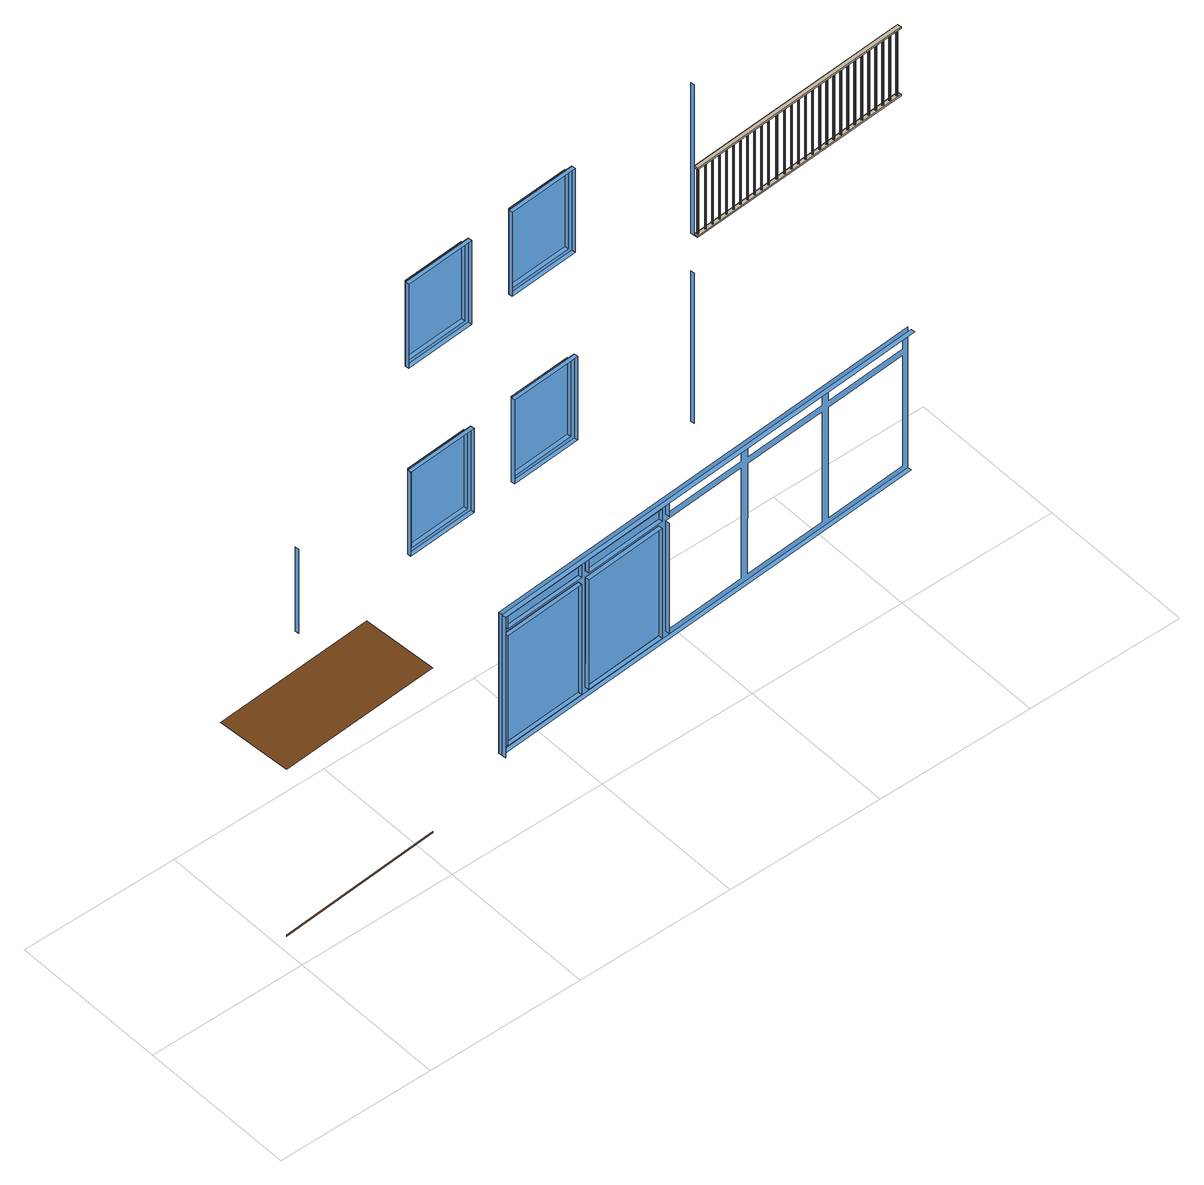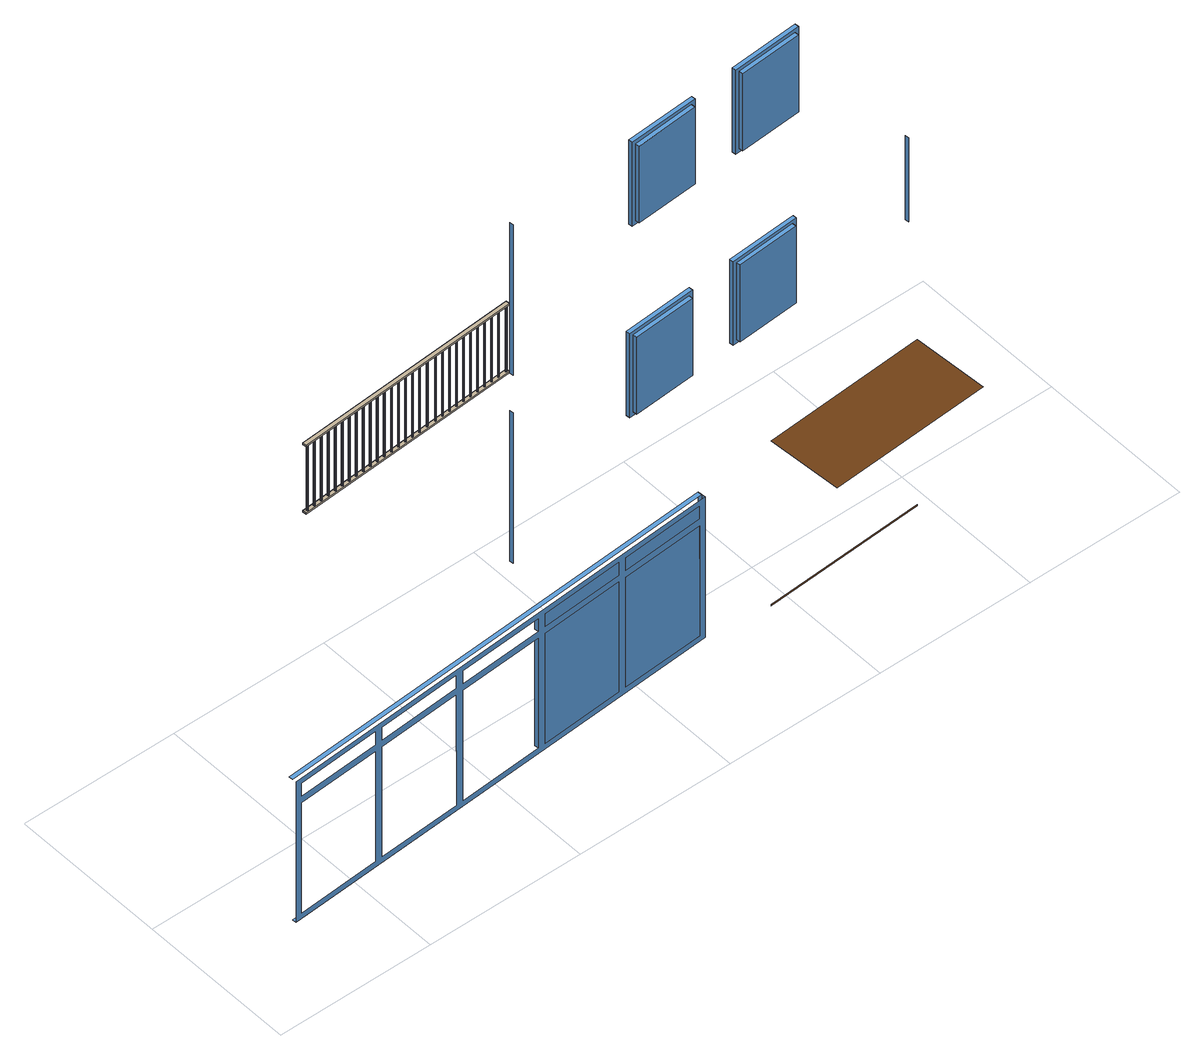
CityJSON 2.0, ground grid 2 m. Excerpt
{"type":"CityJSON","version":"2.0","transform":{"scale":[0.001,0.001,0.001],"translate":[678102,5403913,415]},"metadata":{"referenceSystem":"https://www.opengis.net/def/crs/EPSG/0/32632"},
"CityObjects":{
"building1":{"type":"Building","attributes":{"name":"building","DataAvailable":"Sufficient","opendrive_dynamic":"false","opendrive_name":"building","opendrive_orientation":"none","opendrive_type":"BUILDING","measuredHeight":14.51},"children":["building1-1"],"geometry":[{"type":"MultiSurface","lod":"3","boundaries":[[[0,1,2,3]],[[4,5,6,7]],[[8,9,10,11]],[[12,13,14,15]],[[16,17,18,19]],[[20,21,22,23]],[[24,25,26,27]],[[28,29,13,12]],[[29,30,14,13],[31,22,21,32]],[[33,32,21,20]],[[34,35,17,16]],[[35,36,18,17],[37,26,25,38]],[[39,38,25,24]],[[15,14,30,40]],[[23,22,31,41]],[[41,23,20,33]],[[19,18,36,42]],[[27,26,37,43]],[[43,27,24,39]],[[41,31,32,33]],[[43,37,38,39]],[[40,30,29,28]],[[42,36,35,34]],[[44,45,46,47]],[[48,47,44,49]],[[50,51,52,53]],[[54,55,56,57]],[[58,59,60,61]],[[62,63,64,65]],[[66,67,68,69]],[[70,71,72,73]],[[74,75,55,54]],[[75,76,56,55],[77,68,67,78]],[[79,78,67,66]],[[80,81,63,62]],[[81,82,64,63],[83,72,71,84]],[[85,84,71,70]],[[86,87,51,50]],[[88,89,59,58]],[[61,90,88,58]],[[57,56,76,91]],[[69,68,77,92]],[[92,69,66,79]],[[65,64,82,93]],[[73,72,83,94]],[[94,73,70,85]],[[53,52,95,96]],[[61,60,97,90]],[[86,50,53,96]],[[92,77,78,79]],[[94,83,84,85]],[[91,76,75,74]],[[93,82,81,80]],[[96,95,87,86]],[[90,97,89,88]],[[98,99,100,101]],[[102,103,104,105]],[[106,107,99,98]],[[108,109,103,102]],[[105,110,108,102]],[[101,100,111,112]],[[105,104,113,110]],[[106,98,101,112]],[[112,111,107,106]],[[110,113,109,108]],[[114,115,45,44]],[[116,117,47,48]],[[118,116,48,49],[119,120,121,122],[123,124,125,126],[127,128,129,130],[101,112,106,98],[90,88,58,61],[131,132,133,134],[110,108,102,105],[53,96,86,50],[135,136,137,138],[139,140,141,142]],[[123,143,144,124]],[[132,145,146,133]],[[147,148,149,150]],[[151,152,153,154]]],"semantics":{"surfaces":[{"type":"Window"},{"type":"Door"}],"values":[0,1,1,0,0,0,0,0,0,0,0,0,0,0,0,0,0,0,0,0,0,0,0,0,0,0,0,0,0,0,0,0,0,0,0,0,0,0,0,0,0,0,0,0,0,0,0,0,0,0,0,0,0,0,0,0,0,0,0,0,0,0,0,0,0,0,0,0,0,0,0,0]}}]},
"building1-1":{"type":"BuildingInstallation","attributes":{"@cityeditor:layer":"WallSurface.LoD3"},"parents":["building1"],"geometry":[{"type":"MultiSurface","lod":"3","boundaries":[[[155,156,157,158]],[[159,160,161,162]],[[163,164,165,166]],[[167,168,169,170]],[[171,172,173,174]],[[175,176,177,178]],[[179,180,181,182]],[[174,173,183,184]],[[185,186,187,188]],[[189,190,176,175]],[[178,177,191,192]],[[193,194,195,196]],[[197,198,199,200]],[[201,202,203,204]],[[205,206,207,208]],[[209,210,186,185]],[[192,191,210,209]],[[211,212,213,214]],[[162,161,215,216]],[[217,218,219,220]],[[214,213,221,222]],[[222,221,223,224]],[[225,226,227,228]],[[229,230,231,232]],[[233,234,226,225]],[[235,236,237,238]],[[239,240,230,229]],[[241,242,243,244]],[[245,246,247,248]],[[249,250,251,252]],[[253,254,255,256]],[[244,243,250,249]],[[257,258,259,260]],[[261,262,254,253]],[[263,264,265,266]],[[252,251,267,268]],[[238,237,269,270]],[[266,265,236,235]],[[271,272,273,274]],[[275,276,234,233]],[[248,247,277,278]],[[279,280,258,257]],[[281,282,264,263]],[[283,284,285,286]],[[270,269,262,261]],[[287,288,289,290]],[[291,292,293,294]],[[294,293,240,239]],[[295,296,242,241]],[[297,298,299,300]],[[256,255,272,271]],[[232,231,276,275]],[[301,302,303,304]],[[268,267,305,306]],[[307,308,309,310]],[[311,312,246,245]],[[306,305,312,311]],[[313,314,315,316]],[[317,318,319,320,151]],[[321,322,323,324]],[[325,326,327,328]],[[329,330,308,307]],[[304,303,331,332]],[[211,333,334,335,336,337,338,339,340,188,185,209,192,178,175,189,341,184,174,171,342,224,222,214]],[[343,344,218,217]],[[345,346,298,297]],[[347,348,349,350]],[[351,352,282,281]],[[353,354,355,356]],[[357,358,359,360]],[[361,362,363,364]],[[300,299,326,325]],[[365,366,367,368]],[[369,370,352,351]],[[342,371,172,171]],[[372,373,374,375]],[[332,331,288,287]],[[350,349,370,369]],[[166,165,284,283]],[[290,289,354,353]],[[376,377,378,379]],[[380,381,382,383]],[[384,385,377,376]],[[386,387,388,389]],[[390,391,392,393]],[[394,395,385,384]],[[396,397,398,399]],[[400,401,402,403]],[[404,405,406,407]],[[379,378,408,409]],[[410,411,412,413]],[[414,415,401,400]],[[416,417,418,419]],[[420,421,422,423,407,404,424,425,426,427,428,429,430,431,432,433,434,435,436,437,438,439,440,441]],[[442,443,444,445]],[[446,447,448,449]],[[450,451,452,453]],[[413,412,454,455]],[[449,448,443,442]],[[456,457,458,459]],[[376,384,394,393,390,460,403,400,414,324,321,461,462,463,464,465,466,467,468,469,419,416,409,379]],[[470,471,472,473]],[[474,475,476,477]],[[478,479,480,481]],[[382,381,482,483,484,485,486,388,387,487,488,489,490,491,492,493,494,495,496,497,498,499,500,501]],[[429,502,503,428]],[[383,382,501,504,505]],[[506,507,508,509]],[[481,480,397,396]],[[477,476,471,470]],[[473,472,510,511]],[[512,513,475,474]],[[514,483,482,515]],[[516,494,493,517]],[[518,499,498,519]],[[520,521,513,512]],[[324,323,415,414]],[[522,496,495,523]],[[524,525,526,527]],[[528,529,530,531]],[[532,533,451,450]],[[534,535,489,488,536]],[[537,538,539,540]],[[541,497,496,522]],[[517,493,492,542]],[[540,539,543,544]],[[545,546,547,548]],[[549,550,551,552]],[[511,510,553,554]],[[555,556,538,537]],[[554,553,557,558]],[[463,559,560,462]],[[467,561,562,466]],[[462,560,563,461]],[[466,562,564,465]],[[565,566,546,545]],[[519,498,497,541]],[[527,526,567,568]],[[461,563,322,321]],[[558,557,569,570]],[[571,572,573,574]],[[575,576,577,578]],[[523,495,494,516]],[[579,580,581,582]],[[583,584,533,532]],[[419,418,585,469]],[[586,484,483,514]],[[587,588,589,590,591,592,593,594,595,596,597,598,599,600,601,602,603,604,605,606,607,608,609,610]],[[611,485,484,586]],[[460,612,391,390]],[[505,504,501,500,613]],[[614,486,485,611]],[[615,602,601,616]],[[445,444,411,410]],[[453,452,617,618]],[[409,408,417,416]],[[619,620,621,622]],[[544,543,521,520]],[[515,482,381,380]],[[464,623,559,463]],[[455,454,479,478]],[[624,490,489,535,534]],[[552,551,556,555]],[[625,626,627,628]],[[563,322,323,415,401,402,612,391,392,395,385,377,378,408,417,418,585,629,561,562,564,623,559,560]],[[581,525,526,567,566,546,547,550,551,556,538,539,543,521,513,475,476,471,472,510,553,557,569,580]],[[618,617,457,456]],[[399,398,584,583]],[[459,458,507,506]],[[630,631,632,633]],[[570,569,580,579]],[[568,567,566,565]],[[509,508,529,528]],[[548,547,550,549]],[[582,581,525,524]],[[427,634,635,426]],[[636,637,638,639,640,641,642,643,644,645,646,647,648,649,616,615,650,651,652,653,654,655,656,657]],[[658,659,660,661,662,576,577,663,664,665,666,667,668,669,670,671,672,673,674,675,620,621,572,573]],[[502,503,634,635,676,677,405,406,678,679,680,681,682,683,684,685,686,687,688,689,690,691,692,693]],[[411,412,454,479,480,397,398,584,533,451,452,617,457,458,507,508,529,530,631,632,447,448,443,444]],[[313,316,151,317,318]],[[278,277,280,279]],[[694,695,292,291]],[[696,697,206,205]],[[698,699,697,696]],[[700,701,702,703]],[[704,705,160,159]],[[706,707,708,709]],[[196,195,710,711]],[[703,702,202,201]],[[158,157,699,698]],[[712,713,180,179]],[[714,715,362,361]],[[716,717,718,719,720,721,722,723,724,725,726,727,728,729,730,731,732,733,734,735,736,737,738,739]],[[368,367,346,345]],[[216,215,198,197]],[[310,309,164,163]],[[740,741,742,743]],[[328,327,344,343]],[[200,199,713,712]],[[220,219,358,357]],[[744,745,746,747]],[[709,708,715,714]],[[748,749,750,751]],[[711,710,156,155]],[[360,359,707,706]],[[364,363,330,329]],[[208,207,705,704]],[[732,752,753,731]],[[718,754,755,717]],[[756,757,758,759]],[[731,753,760,730]],[[739,761,762,738]],[[763,764,765,766]],[[767,768,769,770]],[[736,771,772,735]],[[773,774,764,763]],[[751,750,775,776]],[[777,778,779,780]],[[781,782,783,784]],[[785,786,787,788]],[[789,790,786,785]],[[791,792,793,794]],[[716,795,761,739]],[[263,281,351,369,350,347,356,353,290,287,332,304,301,375,372,274,271,256,253,261,270,238,235,266]],[[796,797,798,799]],[[794,793,800,801]],[[802,803,804,805]],[[801,800,806,807]],[[725,808,809,724]],[[788,787,778,777]],[[810,811,812,813]],[[730,760,814,729]],[[807,806,803,802]],[[721,815,816,720]],[[738,762,817,737]],[[726,818,808,725]],[[727,819,818,726]],[[724,809,820,723]],[[821,822,782,781]],[[823,824,825,826]],[[735,772,827,734]],[[733,828,752,732]],[[734,827,828,733]],[[720,816,829,719]],[[737,817,771,736]],[[719,829,754,718]],[[830,831,822,821]],[[723,820,832,722]],[[728,833,819,727]],[[717,755,795,716]],[[722,832,815,721]],[[158,155,711,196,193,204,201,703,700,170,167,182,179,712,200,197,216,162,159,704,208,205,696,698]],[[834,835,792,791]],[[729,814,833,728]],[[836,837,838,839]],[[840,841,842,843]],[[188,187,844,340]],[[204,203,194,193]],[[845,846,847,848]],[[849,850,851,852]],[[743,742,853,854]],[[855,856,857,858]],[[182,181,168,167]],[[334,859,860,333]],[[861,862,863,864]],[[865,866,867,868]],[[869,870,871,872]],[[852,851,866,865]],[[336,873,874,335]],[[338,875,876,337]],[[877,878,837,836]],[[843,842,879,880]],[[854,853,856,855]],[[881,882,883,884]],[[340,844,885,339]],[[807,801,794,791,834,784,781,821,830,799,796,886,887,888,759,756,889,766,763,773,813,810,805,802]],[[890,891,878,877]],[[335,874,859,334]],[[848,847,850,849]],[[826,825,892,893]],[[825,824,894,895,896,897,779,778,787,786,790,898,775,750,749,899,900,901,902,903,904,769,768,892]],[[905,906,907,908]],[[909,898,790,789]],[[910,902,901,911]],[[868,867,912,913]],[[914,903,902,910]],[[915,916,846,845]],[[917,918,745,744]],[[919,920,921,922]],[[923,900,899,924]],[[925,926,927,928]],[[924,899,749,748]],[[913,912,929,930]],[[928,927,931,932]],[[933,934,926,925]],[[770,769,904,935]],[[936,937,938,939]],[[940,941,870,869]],[[942,895,894,943]],[[799,798,831,830]],[[888,944,945,887]],[[943,894,824,823]],[[780,779,897,946]],[[946,897,896,947]],[[948,949,937,936]],[[813,812,774,773]],[[759,758,944,888]],[[887,945,950,886]],[[886,950,797,796]],[[784,783,835,834]],[[947,896,895,942]],[[935,904,903,914]],[[922,921,951,952]],[[930,929,953,954]],[[766,765,955,889]],[[889,955,757,756]],[[805,804,811,810]],[[260,259,695,694]],[[274,273,373,372]],[[715,708,707,359,358,219,218,344,327,326,299,298,346,367,366,285,284,165,164,309,308,330,363,362]],[[375,374,302,301]],[[286,285,366,365]],[[356,355,348,347]],[[228,227,296,295]],[[956,957,958,959]],[[958,628,627,957]],[[893,892,768,767]],[[911,901,900,923]],[[932,931,916,915]],[[960,961,962,963]],[[964,965,941,940]],[[224,223,371,342]],[[184,183,966,341]],[[339,885,875,338]],[[858,857,841,840]],[[872,871,967,968]],[[170,169,701,700]],[[839,838,965,964]],[[880,879,891,890]],[[884,883,862,861]],[[968,967,882,881]],[[714,709,706,360,357,220,217,343,328,325,300,297,345,368,365,286,283,166,163,310,307,329,364,361]],[[333,860,212,211]],[[747,746,741,740]],[[337,876,873,336]],[[341,966,190,189]],[[908,907,934,933]],[[939,938,906,905]],[[952,951,949,948]],[[776,775,898,909]],[[864,863,918,917]],[[963,962,920,919]],[[954,953,961,960]],[[969,970,971,972]],[[973,974,975,976]],[[977,978,979,980]],[[981,982,983,984]],[[985,986,987,988]],[[989,990,986,985]],[[991,992,993,994]],[[995,996,997,998]],[[999,1000,982,981]],[[1001,1002,992,991]],[[984,983,1003,1004]],[[1005,1006,1007,1008]],[[1009,1010,1011,1012]],[[1013,1014,1002,1001]],[[1015,1016,1006,1005]],[[1017,1018,1016,1015]],[[1019,1020,978,977]],[[1004,1003,1021,1022]],[[1008,1007,1023,1024]],[[972,971,996,995]],[[1025,1026,1018,1017]],[[1027,1028,1029,1030]],[[1012,1011,970,969]],[[998,997,974,973]],[[1031,1032,1033,1034]],[[994,993,1035,1036]],[[1030,1029,1037,1038]],[[1039,1040,1041,1042]],[[1043,1044,1045,1046]],[[1047,1048,1049,1050,1051,1052,1053,1054,1055,1056,1057,1058,1059,1060,1033,1032,1061,1062,1063,1064,1065,1066,1067,1068]],[[1069,1065,1064,1070]],[[1071,1061,1032,1031]],[[988,987,1014,1013]],[[1022,1021,1072,1073]],[[1036,1035,1000,999]],[[1046,1045,1074,1075]],[[1024,1023,1020,1019]],[[980,979,1028,1027]],[[976,975,1076,1077]],[[1077,1076,990,989]],[[1078,1079,1010,1009]],[[1073,1072,1079,1078]],[[151,320,315,316]],[[313,318,319,314]],[[315,314,319,320]],[[1080,1058,1057,1081]],[[1082,1083,1084,1085]],[[1086,1087,1040,1039]],[[1088,1051,1050,1089]],[[1090,1066,1065,1069]],[[1091,1056,1055,1092]],[[1093,1054,1053,1094]],[[1095,1096,1097,1098,1099,1100,1101,1102,1103,1104,1105,1106,1107,1108,1109,1110,1111,1112,1113,1114,1115,1116,1117,1118]],[[1119,1068,1067,1120]],[[1075,1074,1121,1122]],[[1123,1059,1058,1080]],[[1124,1125,1026,1025]],[[1042,1041,1126,1127]],[[1038,1037,1044,1043]],[[1081,1057,1056,1091]],[[1034,1033,1060,1128]],[[1122,1121,1083,1082]],[[1129,1062,1061,1071]],[[1085,1084,1087,1086]],[[1127,1126,1130,1131]],[[1131,1130,1125,1124]],[[1115,1132,1133,1114]],[[1095,1134,1135,1118]],[[1110,1136,1137,1109]],[[1138,1139,1140,1141]],[[1142,1143,1144,1145]],[[1146,1147,1148,1149]],[[1107,1150,1151,1106]],[[1114,1133,1152,1113]],[[1109,1137,1153,1108]],[[1106,1151,1154,1105]],[[1155,1156,1157,1158]],[[1159,1160,1161,1162]],[[1163,1063,1062,1129]],[[1164,1165,1166,1167]],[[1105,1154,1168,1104]],[[1169,1170,1171,1172]],[[1113,1152,1173,1112]],[[1108,1153,1150,1107]],[[1174,1175,1176,1177]],[[1117,1178,1179,1116]],[[1118,1135,1178,1117]],[[1162,1161,1180,1181]],[[1094,1053,1052,1182]],[[1183,1184,1185,1186,1187,1188,1189,1190,1191,1192,1193,1194,1195,1196,1197,1198,1199,1200,1201,1202,1203,1204,1205,1206]],[[1207,1208,1160,1159]],[[1209,1210,1147,1146]],[[1211,1212,1156,1155]],[[1141,1140,1213,1214]],[[1215,1216,1212,1211]],[[1128,1060,1059,1123]],[[1217,1218,1210,1209]],[[1145,1144,1218,1217]],[[1181,1180,1175,1174]],[[1219,1220,1170,1169]],[[1221,1049,1048,1222]],[[1070,1064,1063,1163]],[[1223,1047,1068,1119]],[[1224,1225,1226,1227,1228,1229,1230,1231,1232,1233,1234,1235,1236,1237,1238,1239,1240,1241,1242,1243,1244,1245,1246,1247]],[[1214,1213,1143,1142]],[[1092,1055,1054,1093]],[[1089,1050,1049,1221]],[[1182,1052,1051,1088]],[[1222,1048,1047,1223]],[[1120,1067,1066,1090]],[[1177,1176,1220,1219]],[[1149,1148,1208,1207]],[[1248,1249,1250,1251]],[[1252,1253,1254,1255]],[[1256,1257,1258,1259]],[[1191,1260,1261,1190]],[[1188,1262,1263,1187]],[[1264,1265,1266,1267]],[[1268,1269,1270,1271]],[[1194,1272,1273,1193]],[[1196,1274,1275,1195]],[[1259,1258,1253,1252]],[[1276,1277,1278,1279]],[[1279,1278,1280,1281]],[[1206,1282,1283,1205]],[[1284,1285,1286,1287]],[[1288,1289,1290,1291]],[[1186,1292,1293,1185]],[[1100,1294,1295,1099]],[[1296,1297,1298,1299]],[[1300,1301,1302,1303]],[[1195,1275,1272,1194]],[[1167,1166,1216,1215]],[[1223,1222,1221,1089,1088,1182,1094,1093,1092,1091,1081,1080,1123,1128,1034,1031,1071,1129,1163,1070,1069,1090,1120,1119]],[[1116,1179,1132,1115]],[[1304,1305,1289,1288]],[[1096,1306,1134,1095]],[[1112,1173,1307,1111]],[[1111,1307,1136,1110]],[[1308,1309,1310,1311]],[[1102,1312,1313,1101]],[[1314,1315,1316,1317]],[[1104,1168,1318,1103]],[[1172,1171,1165,1164]],[[1101,1313,1294,1100]],[[1098,1319,1320,1097]],[[1321,1322,1323,1324,1325,1326,1327,1328,1329,1330,1331,1332,1333,1334,1335,1336,1337,1338,1339,1340,1341,1342,1343,1344]],[[1158,1157,1139,1138]],[[1317,1316,1345,1346]],[[1103,1318,1312,1102]],[[1097,1320,1306,1096]],[[1347,1348,1277,1276]],[[1201,1349,1350,1200]],[[1346,1345,1351,1352]],[[1299,1298,1265,1264]],[[1353,1354,1309,1308]],[[1203,1355,1356,1202]],[[1352,1351,1305,1304]],[[1099,1295,1319,1098]],[[1200,1350,1357,1199]],[[1358,1359,1315,1314]],[[1360,1361,1354,1353]],[[1281,1280,1297,1296]],[[1311,1310,1359,1358]],[[1204,1362,1355,1203]],[[1202,1356,1349,1201]],[[1255,1254,1361,1360]],[[1291,1290,1348,1347]],[[1267,1266,1257,1256]],[[1189,1363,1262,1188]],[[1364,1365,1301,1300]],[[1205,1283,1362,1204]],[[1366,1367,1365,1364]],[[1193,1273,1368,1192]],[[1187,1263,1292,1186]],[[1183,1369,1282,1206]],[[1271,1270,1370,1371]],[[1185,1293,1372,1184]],[[1373,1374,1249,1248]],[[1375,1376,1377,1378]],[[1198,1379,1380,1197]],[[1381,1382,1285,1284]],[[1382,1383,1384,1385,1386,1387,1388,1389,1390,1391,1370,1270,1269,1250,1249,1374,1302,1301,1365,1367,1377,1376,1286,1285]],[[1303,1302,1374,1373]],[[1199,1357,1379,1198]],[[1184,1372,1369,1183]],[[1197,1380,1274,1196]],[[1192,1368,1260,1191]],[[1332,1392,1393,1331]],[[1394,1386,1385,1395]],[[1334,1396,1397,1333]],[[1330,1398,1399,1329]],[[1400,1387,1386,1394]],[[1401,1384,1383,1402]],[[1333,1397,1392,1332]],[[1403,1388,1387,1400]],[[1395,1385,1384,1401]],[[1338,1404,1405,1337]],[[1378,1377,1367,1366]],[[1326,1406,1407,1325]],[[1337,1405,1408,1336]],[[1190,1261,1363,1189]],[[1341,1409,1410,1340]],[[1343,1411,1412,1342]],[[1335,1413,1396,1334]],[[1414,1391,1390,1415]],[[1340,1410,1416,1339]],[[1336,1408,1413,1335]],[[1251,1250,1269,1268]],[[1339,1416,1404,1338]],[[1344,1417,1411,1343]],[[1371,1370,1391,1414]],[[1287,1286,1376,1375]],[[1239,1418,1419,1238]],[[1327,1420,1406,1326]],[[1421,1389,1388,1403]],[[1244,1422,1423,1243]],[[1233,1424,1425,1232]],[[1324,1426,1427,1323]],[[1331,1393,1398,1330]],[[1247,1428,1429,1246]],[[1224,1430,1428,1247]],[[1017,1025,1124,1131,1127,1042,1039,1086,1085,1082,1122,1075,1046,1043,1038,1030,1027,980,977,1019,1024,1008,1005,1015]],[[1323,1427,1431,1322]],[[1322,1431,1432,1321]],[[1342,1412,1409,1341]],[[1415,1390,1389,1421]],[[1240,1433,1418,1239]],[[1226,1434,1435,1225]],[[1402,1383,1382,1381]],[[1321,1432,1417,1344]],[[1243,1423,1436,1242]],[[1235,1437,1438,1234]],[[1242,1436,1439,1241]],[[1241,1439,1433,1240]],[[1328,1440,1420,1327]],[[1238,1419,1441,1237]],[[1246,1429,1442,1245]],[[1232,1425,1443,1231]],[[1229,1444,1445,1228]],[[1234,1438,1424,1233]],[[1325,1407,1426,1324]],[[1228,1445,1446,1227]],[[1245,1442,1422,1244]],[[1236,1447,1437,1235]],[[1329,1399,1440,1328]],[[1237,1441,1447,1236]],[[1230,1448,1444,1229]],[[1227,1446,1434,1226]],[[1231,1443,1448,1230]],[[1145,1142,1214,1141,1138,1158,1155,1211,1215,1167,1164,1172,1169,1219,1177,1174,1181,1162,1159,1207,1149,1146,1209,1217]],[[1225,1435,1430,1224]],[[468,629,561,467]],[[465,564,623,464]],[[469,585,629,468]],[[1449,491,490,624]],[[613,500,499,518]],[[389,388,486,614]],[[1450,487,387,386]],[[536,488,487,1450]],[[403,402,612,460]],[[436,687,688,435]],[[407,406,678,423]],[[421,680,681,420]],[[652,605,604,651]],[[430,693,502,429]],[[433,690,691,432]],[[424,677,405,404]],[[439,684,685,438]],[[428,503,634,427]],[[626,627,957,956]],[[540,537,555,552,549,548,545,565,568,527,524,582,579,570,558,554,511,473,470,477,474,512,520,544]],[[1451,669,670,1452]],[[1453,667,668,1454]],[[1452,670,671,1455]],[[435,688,689,434]],[[642,593,592,641]],[[1456,672,673,1457]],[[1457,673,674,1458]],[[1459,675,620,619]],[[1460,666,667,1453]],[[1454,668,669,1451]],[[1458,674,675,1459]],[[1455,671,672,1456]],[[645,596,595,644]],[[654,607,606,653]],[[650,603,602,615]],[[1461,660,661,1462]],[[655,608,607,654]],[[647,1463,598,597,646]],[[574,573,658,1464]],[[640,591,590,639]],[[657,1465,610,609,656]],[[1466,665,666,1460]],[[616,601,600,649]],[[648,599,598,1463,647]],[[1467,663,664,1468]],[[651,604,603,650]],[[646,597,596,645]],[[1462,661,662,1469]],[[622,621,572,571]],[[1464,658,659,1470]],[[1469,662,576,575]],[[578,577,663,1467]],[[1468,664,665,1466]],[[1470,659,660,1461]],[[643,594,593,642]],[[425,676,677,424]],[[431,692,693,430]],[[636,587,610,1465,657]],[[649,600,599,648]],[[434,689,690,433]],[[633,632,447,446]],[[423,678,679,422]],[[420,681,682,441]],[[441,682,683,440]],[[426,635,676,425]],[[653,606,605,652]],[[440,683,684,439]],[[437,686,687,436]],[[638,589,588,637]],[[644,595,594,643]],[[422,679,680,421]],[[641,592,591,640]],[[438,685,686,437]],[[531,530,631,630]],[[542,492,491,1449]],[[656,609,608,655]],[[637,588,587,636]],[[432,691,692,431]],[[639,590,589,638]],[[393,392,395,394]],[[1453,1460,1466,1468,1467,578,575,1469,1462,1461,1470,1464,574,571,622,619,1459,1458,1457,1456,1455,1452,1451,1454]],[[625,628,958,959]],[[1471,1472,1473,1474]],[[1475,1476,1477,1478]],[[1479,1480,1472,1471]],[[1478,1477,1481,1482]],[[1483,1484,1485,1486]],[[1487,1488,1480,1479]],[[1489,1490,1491,1492]],[[1474,1473,1490,1489]],[[1493,1494,1495,1496]],[[1497,1498,1499,1500]],[[1492,1491,1501,1502]],[[1503,1504,1505,1506]],[[1507,1508,1509,1510]],[[1486,1485,1498,1497]],[[1496,1495,1508,1507]],[[1482,1481,1511,1512]],[[1513,1514,1484,1483]],[[1500,1499,1476,1475]],[[1515,1516,1514,1513]],[[1502,1501,1504,1503]],[[1506,1505,1517,1518]],[[1518,1517,1516,1515]],[[1510,1509,1488,1487]],[[1512,1511,1494,1493]],[[1519,1520,1521,1522]],[[1523,1524,1525,1526]],[[1527,1528,1529,1530]],[[1531,1532,1533,1534]],[[1535,1536,1537,1538]],[[1539,1540,1541,1542]],[[1534,1533,1528,1527]],[[1543,1544,1545,1546]],[[1547,1548,1520,1519]],[[1546,1545,1524,1523]],[[1549,1550,1551,1552]],[[1553,1554,1544,1543]],[[1555,1556,1557,1558]],[[1558,1557,1559,1560]],[[1552,1551,1561,1562]],[[1526,1525,1550,1549]],[[1522,1521,1556,1555]],[[1530,1529,1554,1553]],[[1560,1559,1532,1531]],[[1562,1561,1536,1535]],[[1538,1537,1563,1564]],[[1565,1566,1540,1539]],[[1542,1541,1548,1547]],[[1564,1563,1566,1565]]]}]}
},
"vertices":[
[316,426,5934],[313,475,5934],[313,475,4734],[316,426,4734],[149,414,538],[149,414,518],[2222,563,545],[2222,563,565],[149,417,2900],[83,1365,2900],[2156,1510,2901],[2222,563,2901],[1881,540,7424],[1878,590,7424],[1878,590,8624],[1881,540,8624],[1915,542,4714],[1912,592,4714],[1912,592,5914],[1915,542,5914],[1924,643,8574],[1928,593,8574],[1928,593,7474],[1924,643,7474],[1958,645,5864],[1962,595,5864],[1962,595,4764],[1958,645,4764],[2779,603,7424],[2776,653,7424],[2776,653,8624],[2726,649,7474],[2726,649,8574],[2722,699,8574],[2813,605,4714],[2810,655,4714],[2810,655,5914],[2760,651,4764],[2760,651,5864],[2756,701,5864],[2779,603,8624],[2722,699,7474],[2813,605,5914],[2756,701,4764],[3259,687,2900],[3262,637,2900],[3261,637,890],[3257,687,890],[3253,737,890],[3255,737,2900],[3334,743,2540],[3338,693,2540],[3337,693,970],[3333,743,970],[3354,646,7424],[3350,695,7424],[3350,695,8624],[3354,646,8624],[3335,743,2820],[3338,693,2820],[3338,693,2640],[3335,743,2640],[3388,648,4714],[3384,698,4714],[3384,698,5914],[3388,648,5914],[3397,749,8574],[3400,699,8574],[3400,699,7474],[3397,749,7474],[3431,751,5864],[3434,701,5864],[3434,701,4764],[3431,751,4764],[4252,708,7424],[4248,758,7424],[4248,758,8624],[4198,755,7474],[4198,755,8574],[4195,805,8574],[4286,711,4714],[4282,761,4714],[4282,761,5914],[4232,757,4764],[4232,757,5864],[4229,807,5864],[4382,818,2541],[4385,768,2541],[4382,818,2821],[4386,768,2821],[4382,818,2641],[4252,708,8624],[4195,805,7474],[4286,711,5914],[4229,807,4764],[4384,768,971],[4381,818,971],[4385,768,2641],[4481,825,2541],[4485,775,2541],[4484,775,971],[4480,825,971],[4482,825,2821],[4485,775,2821],[4485,775,2641],[4482,825,2641],[5529,901,2542],[5532,851,2542],[5529,901,2822],[5533,851,2822],[5529,901,2642],[5531,851,972],[5528,901,972],[5532,851,2642],[9075,1105,2905],[9078,1056,2905],[9070,1155,895],[9073,1105,895],[9071,1155,2905],[7844,1067,2824],[6797,992,2823],[6797,992,2643],[7844,1067,2644],[5629,908,2542],[5627,908,972],[6696,985,973],[6697,985,2543],[7944,1074,2544],[7943,1074,974],[8990,1149,974],[8991,1150,2545],[6697,985,2823],[5629,908,2822],[5629,908,2642],[6697,985,2643],[8991,1150,2825],[7944,1074,2824],[7944,1074,2644],[8991,1150,2645],[6797,992,2543],[6796,992,973],[7843,1067,974],[7844,1067,2544],[5632,858,2542],[5631,858,972],[5632,858,2822],[5632,858,2642],[5942,830,3791],[5938,880,3791],[5938,880,5941],[5942,830,5941],[5942,830,6484],[5939,880,6484],[5939,880,8634],[5942,830,8634],
[7594,919,6503],[7594,919,7452],[7593,921,7452],[7593,921,6503],[7598,933,6503],[7598,933,7452],[7601,933,7452],[7601,933,6503],[7804,930,6503],[7804,930,7460],[7801,930,7460],[7801,930,6503],[7610,923,6503],[7610,923,7452],[7609,920,7452],[7609,920,6503],[7297,910,6503],[7297,910,7452],[7299,911,7452],[7299,911,6503],[7308,909,6503],[7308,909,7452],[7309,908,7452],[7309,908,6503],[7609,927,6503],[7609,927,7452],[7610,925,7452],[7610,925,6503],[7301,912,7452],[7301,912,6503],[7311,901,6503],[7311,901,7452],[7310,899,7452],[7310,899,6503],[7306,911,6503],[7306,911,7452],[7310,906,7452],[7310,906,6503],[7600,916,6503],[7600,916,7452],[7597,916,7452],[7597,916,6503],[7605,932,6503],[7605,932,7452],[7607,931,7452],[7607,931,6503],[7604,916,6503],[7604,916,7452],[7602,916,7452],[7602,916,6503],[7593,928,6503],[7593,928,7452],[7595,930,7452],[7595,930,6503],[7311,903,6503],[7311,903,7452],[7294,900,6503],[7294,900,7452],[7293,902,7452],[7293,902,6503],[7603,933,7452],[7603,933,6503],[7798,947,6503],[7798,947,7460],[7800,947,7460],[7800,947,6503],[7293,904,7452],[7293,904,6503],[7294,907,7452],[7294,907,6503],[7193,895,6503],[7193,895,7452],[7194,897,7452],[7194,897,6503],[7198,888,6503],[7198,888,7452],[7196,889,7452],[7196,889,6503],[7194,893,6503],[7194,893,7452],[7710,930,6503],[7710,930,7452],[7709,928,7452],[7709,928,6503],[7201,887,6503],[7201,887,7452],[7196,901,6503],[7196,901,7452],[7197,903,7452],[7197,903,6503],[7209,901,6503],[7209,901,7452],[7211,898,7452],[7211,898,6503],[7199,904,6503],[7199,904,7452],[7202,904,7452],[7202,904,6503],[7704,923,6503],[7704,923,7452],[7702,923,7452],[7702,923,6503],[7210,892,6503],[7210,892,7452],[7209,890,7452],[7209,890,6503],[7706,924,6503],[7706,924,7452],[7709,934,6503],[7709,934,7452],[7710,932,7452],[7710,932,6503],[7204,904,7452],[7204,904,6503],[7708,926,7452],[7708,926,6503],[7699,923,6503],[7699,923,7452],[7697,924,7452],[7697,924,6503],[7195,891,6503],[7195,891,7452],[7211,896,7452],[7211,896,6503],[7211,894,6503],[7211,894,7452],[7708,936,6503],[7708,936,7452],[7799,930,6503],[7799,930,7460],[7797,931,7460],[7797,931,6503],[7693,935,6503],[7693,935,7452],[7694,937,7452],[7694,937,6503],[7205,887,6503],[7205,887,7452],[7203,887,7452],[7203,887,6503],[7194,899,6503],[7194,899,7452],[7792,938,6503],[7792,938,7460],[7792,940,7460],[7792,940,6503],[7693,929,6503],[7693,929,7452],[7692,931,7452],[7692,931,6503],[7206,904,7452],[7206,904,6503],[7807,933,6503],[7807,933,7460],[7806,931,7460],[7806,931,6503],[7208,902,6503],[7208,902,7452],[8838,988,6484],[8838,988,6505],[5946,780,6505],[5946,780,6484],[5976,833,6484],[8835,1038,6484],[8835,1038,6505],[5942,830,6505],[8690,1005,6503],[8690,1005,7452],[8690,1007,7452],[8690,1007,6503],[7793,942,6503],[7793,942,7460],[7794,944,7460],[7794,944,6503],[7809,935,6503],[7809,935,7460],[7692,933,7452],[7692,933,6503],[7295,898,6503],[7296,896,6503],[7298,895,6503],[7300,894,6503],[7303,894,6503],[7305,894,6503],[7307,896,6503],[7309,897,6503],[7304,911,6503],[7295,909,6503],[7796,946,6503],[7796,946,7460],[7792,936,6503],[7792,936,7460],[7700,940,6503],[7700,940,7452],[7703,940,7452],[7703,940,6503],[7707,938,6503],[7707,938,7452],[7696,939,6503],[7696,939,7452],[7698,940,7452],[7698,940,6503],[7802,947,6503],[7802,947,7460],[7804,947,7460],[7804,947,6503],[7809,939,6503],[7809,939,7460],[7809,937,7460],[7809,937,6503],[7795,932,6503],[7795,932,7460],[7793,934,7460],[7793,934,6503],[7705,939,6503],[7705,939,7452],[7295,909,7452],[7695,925,6503],[7695,925,7452],[7694,927,7452],[7694,927,6503],[8707,1006,6503],[8707,1006,7452],[8707,1004,7452],[8707,1004,6503],[8791,1005,6503],[8791,1005,7458],[8790,1007,7458],[8790,1007,6503],[8706,1008,6503],[8706,1008,7452],[8805,1005,6503],[8805,1005,7458],[8803,1003,7458],[8803,1003,6503],[8700,1012,6503],[8700,1012,7452],[8702,1011,7452],[8702,1011,6503],[8704,1010,6503],[8704,1010,7452],[8596,1004,6503],[8596,1004,7452],[8598,1005,7452],[8598,1005,6503],[8693,1010,6503],[8693,1010,7452],[8695,1011,7452],[8695,1011,6503],[8300,966,6503],[8300,966,7452],[8298,966,7452],[8298,966,6503],[8707,1002,7452],[8707,1002,6503],[8590,995,6503],[8590,995,7452],[8590,998,7452],[8590,998,6503],[8692,1009,6503],[8692,1009,7452],[8706,999,6503],[8706,999,7452],[8705,997,7452],[8705,997,6503],[8291,972,6503],[8292,970,6503],[8294,968,6503],[8296,967,6503],[8302,966,6503],[8304,967,6503],[8306,969,6503],[8307,971,6503],[8308,973,6503],[8308,975,6503],[8308,977,6503],[8307,979,6503],[8305,981,6503],[8303,982,6503],[8301,983,6503],[8299,983,6503],[8296,983,6503],[8294,982,6503],[8293,980,6503],[8291,978,6503],[8291,976,6503],[8291,974,6503],[8591,991,6503],[8591,991,7452],[8590,993,7452],[8590,993,6503],[8595,988,6503],[8595,988,7452],[8593,989,7452],[8593,989,6503],[8604,1003,6503],[8604,1003,7452],[8606,1001,7452],[8606,1001,6503],[8591,1000,7452],[8591,1000,6503],[8607,997,6503],[8607,997,7452],[8607,994,7452],[8607,994,6503],[8698,1012,6503],[8690,1003,6503],[8690,1000,6503],[8691,998,6503],[8693,997,6503],[8694,995,6503],[8697,995,6503],[8699,994,6503],[8701,995,6503],[8703,996,6503],[8197,976,6503],[8197,976,7452],[8199,976,7452],[8199,976,6503],[8193,973,6503],[8193,973,7452],[8195,975,7452],[8195,975,6503],[8592,1002,6503],[8592,1002,7452],[8594,1003,7452],[8594,1003,6503],[8792,1004,7458],[8794,1002,7458],[8796,1002,7458],[8799,1002,7458],[8801,1002,7458],[8806,1007,7458],[8807,1009,7458],[8807,1011,7458],[8806,1013,7458],[8805,1015,7458],[8804,1017,7458],[8802,1018,7458],[8800,1019,7458],[8797,1019,7458],[8795,1019,7458],[8793,1018,7458],[8791,1016,7458],[8790,1014,7458],[8789,1012,7458],[8789,1010,7458],[8308,975,7452],[8308,973,7452],[8789,1010,7452],[8789,1010,6503],[8607,992,6503],[8607,992,7452],[8605,990,7452],[8605,990,6503],[8201,976,7452],[8201,976,6503],[8192,971,6503],[8192,971,7452],[8794,1002,6503],[8792,1004,6503],[8800,1019,6503],[8802,1018,6503],[8790,1014,6503],[8791,1016,6503],[8191,969,6503],[8191,969,7452],[8795,1019,6503],[8797,1019,6503],[8208,966,6503],[8208,966,7452],[8208,963,7452],[8208,963,6503],[8604,989,6503],[8604,989,7452],[8601,988,7452],[8601,988,6503],[8602,1004,6503],[8602,1004,7452],[8807,1011,6503],[8807,1011,7452],[8807,1009,6503],[8192,962,6503],[8192,962,7452],[8191,964,7452],[8191,964,6503],[8793,1018,6503],[8804,1017,6503],[8191,967,7452],[8191,967,6503],[8203,959,6503],[8203,959,7452],[8200,959,7452],[8200,959,6503],[8198,959,6503],[8198,959,7452],[8196,959,7452],[8196,959,6503],[8203,975,7452],[8203,975,6503],[8194,961,6503],[8194,961,7452],[8205,974,7452],[8205,974,6503],[8691,998,7452],[8690,1000,7452],[8699,994,7452],[8697,995,7452],[8690,1003,7452],[8694,995,7452],[8205,960,6503],[8205,960,7452],[8206,962,7452],[8206,962,6503],[8207,972,7452],[8207,972,6503],[8392,977,6503],[8392,977,7452],[8391,979,7452],[8391,979,6503],[8396,990,6503],[8396,990,7452],[8398,990,7452],[8398,990,6503],[8208,970,6503],[8208,970,7452],[8208,968,7452],[8208,968,6503],[8600,1005,6503],[8600,1005,7452],[8703,996,7452],[8796,1002,6503],[8507,992,7460],[8506,994,7460],[8505,995,7460],[8503,997,7460],[8501,997,7460],[8498,998,7460],[8496,997,7460],[8494,996,7460],[8492,995,7460],[8491,993,7460],[8490,991,7460],[8490,988,7460],[8491,986,7460],[8492,984,7460],[8493,982,7460],[8495,981,7460],[8497,980,7460],[8499,980,7460],[8502,981,7460],[8504,982,7460],[8505,983,7460],[8507,985,7460],[8507,987,7460],[8508,989,7460],[8799,1002,6503],[8698,1012,7452],[8789,1012,6503],[8801,1002,6503],[8495,981,6503],[8493,982,6503],[8607,999,7452],[8607,999,6503],[8395,974,6503],[8395,974,7452],[8393,975,7452],[8393,975,6503],[8693,997,7452],[8806,1013,6503],[8838,988,7452],[8835,1038,7452],[8835,1038,7473],[8838,988,7473],[8701,995,7452],[8599,987,6503],[8599,987,7452],[8597,987,7452],[8597,987,6503],[8307,971,7452],[8306,969,7452],[8507,992,6503],[8506,994,6503],[8505,995,6503],[8503,997,6503],[8501,997,6503],[8498,998,6503],[8496,997,6503],[8494,996,6503],[8492,995,6503],[8491,993,6503],[8490,991,6503],[8490,988,6503],[8491,986,6503],[8492,984,6503],[8497,980,6503],[8499,980,6503],[8502,981,6503],[8504,982,6503],[8505,983,6503],[8507,985,6503],[8507,987,6503],[8508,989,6503],[8390,981,7452],[8390,983,7452],[8391,986,7452],[8392,987,7452],[8394,989,7452],[8401,990,7452],[8403,990,7452],[8405,988,7452],[8406,987,7452],[8407,985,7452],[8408,982,7452],[8408,980,7452],[8407,978,7452],[8406,976,7452],[8404,974,7452],[8402,973,7452],[8400,973,7452],[8397,973,7452],[8304,967,7452],[8302,966,7452],[8296,967,7452],[8294,968,7452],[8292,970,7452],[8291,972,7452],[8291,974,7452],[8291,976,7452],[8291,978,7452],[8293,980,7452],[8294,982,7452],[8296,983,7452],[8299,983,7452],[8301,983,7452],[8303,982,7452],[8305,981,7452],[8307,979,7452],[8308,977,7452],[7207,888,6503],[7207,888,7452],[7593,926,6503],[7593,926,7452],[7592,924,6503],[7592,924,7452],[7608,919,6503],[7608,919,7452],[7606,917,7452],[7606,917,6503],[7596,932,6503],[7596,932,7452],[7806,945,6503],[7806,945,7460],[7808,944,7460],[7808,944,6503],[7595,918,7452],[7595,918,6503],[7608,929,6503],[7608,929,7452],[7809,942,6503],[7809,942,7460],[7393,907,6503],[7394,905,6503],[7396,903,6503],[7398,902,6503],[7400,901,6503],[7402,901,6503],[7405,902,6503],[7407,903,6503],[7408,904,6503],[7410,906,6503],[7410,908,6503],[7410,911,6503],[7410,913,6503],[7409,915,6503],[7407,917,6503],[7406,918,6503],[7403,919,6503],[7401,919,6503],[7399,918,6503],[7397,917,6503],[7395,916,6503],[7394,914,6503],[7393,912,6503],[7393,909,6503],[7899,937,6503],[7899,937,7452],[7897,938,7452],[7897,938,6503],[7903,938,6503],[7903,938,7452],[7901,937,7452],[7901,937,6503],[8106,967,6503],[8106,967,7458],[8107,965,7458],[8107,965,6503],[7403,919,7452],[7406,918,7452],[7396,903,7452],[7394,905,7452],[7996,945,6503],[7996,945,7452],[7994,946,7452],[7994,946,6503],[7407,917,7452],[7393,909,7452],[7393,912,7452],[8003,945,6503],[8003,945,7452],[8001,944,7452],[8001,944,6503],[8091,962,6503],[8091,962,7458],[8092,964,7458],[8092,964,6503],[7395,916,7452],[7397,917,7452],[8005,946,6503],[8005,946,7452],[8108,963,7458],[8108,963,6503],[8105,953,6503],[8105,953,7458],[8103,952,7458],[8103,952,6503],[7997,961,6503],[7997,961,7452],[8000,962,7452],[8000,962,6503],[8108,956,6503],[8108,956,7458],[8107,954,7458],[8107,954,6503],[8109,958,6503],[8109,958,7458],[8004,961,6503],[8004,961,7452],[8006,960,7452],[8006,960,6503],[7393,907,7452],[7992,955,6503],[7992,955,7452],[7992,957,7452],[7992,957,6503],[8007,958,7452],[8007,958,6503],[8009,954,6503],[8009,954,7452],[8009,951,7452],[8009,951,6503],[8008,956,7452],[8008,956,6503],[7410,906,7452],[7408,904,7452],[8008,949,6503],[8008,949,7452],[8007,947,7452],[8007,947,6503],[7409,915,7452],[7402,901,7452],[7400,901,7452],[7394,914,7452],[7410,908,7452],[7410,911,7452],[7407,903,7452],[7995,960,6503],[7995,960,7452],[8093,955,6503],[8093,955,7458],[8092,957,7458],[8092,957,6503],[7399,918,7452],[7401,919,7452],[7398,902,7452],[7993,959,6503],[7993,959,7452],[7405,902,7452],[7410,913,7452],[8002,962,6503],[8002,962,7452],[7898,954,6503],[7898,954,7452],[7900,955,7452],[7900,955,6503],[7892,945,6503],[7892,945,7452],[7892,947,7452],[7892,947,6503],[7309,897,7452],[7494,921,6503],[7494,921,7452],[7495,923,7452],[7495,923,6503],[7496,924,6503],[7496,924,7452],[7499,925,7452],[7499,925,6503],[7895,939,7452],[7895,939,6503],[7893,941,6503],[7893,941,7452],[7892,943,7452],[7892,943,6503],[7296,896,7452],[7295,898,7452],[7908,942,6503],[7908,942,7452],[7907,940,7452],[7907,940,6503],[7501,926,6503],[7501,926,7452],[7503,926,7452],[7503,926,6503],[7906,952,6503],[7906,952,7452],[7908,951,7452],[7908,951,6503],[7300,894,7452],[7298,895,7452],[7305,894,7452],[7303,894,7452],[7895,953,6503],[7895,953,7452],[7892,950,7452],[7892,950,6503],[7909,946,6503],[7909,946,7452],[7909,944,7452],[7909,944,6503],[7307,896,7452],[7991,952,6503],[7992,950,6503],[7993,948,6503],[7998,944,6503],[7894,952,6503],[7894,952,7452],[8091,960,7458],[8091,960,6503],[8094,954,7458],[8096,952,7458],[8098,952,7458],[8101,951,7458],[8109,961,7458],[8104,968,7458],[8102,969,7458],[8099,969,7458],[8097,968,7458],[8095,967,7458],[8093,966,7458],[7500,908,6503],[7500,908,7452],[7498,909,7452],[7498,909,6503],[8109,961,6503],[8097,968,6503],[8099,969,6503],[7505,925,7452],[7505,925,6503],[8095,967,6503],[7493,919,6503],[7493,919,7452],[7905,939,6503],[7905,939,7452],[7510,915,6503],[7510,915,7452],[7509,913,7452],[7509,913,6503],[8102,969,6503],[8104,968,6503],[7494,912,6503],[7494,912,7452],[7493,914,7452],[7493,914,6503],[7507,924,7452],[7507,924,6503],[7493,916,7452],[7493,916,6503],[7496,910,6503],[7496,910,7452],[8093,966,6503],[7504,909,6503],[7504,909,7452],[7502,908,7452],[7502,908,6503],[7904,954,6503],[7904,954,7452],[8096,952,6503],[8094,954,6503],[7993,948,7452],[7992,950,7452],[8101,951,6503],[8098,952,6503],[7506,910,6503],[7506,910,7452],[7991,952,7452],[7508,911,7452],[7508,911,6503],[7509,922,7452],[7509,922,6503],[7998,944,7452],[5942,830,7452],[5942,830,7473],[5946,780,7473],[5946,780,7452],[7510,920,6503],[7510,920,7452],[7510,918,7452],[7510,918,6503],[7902,954,6503],[7902,954,7452],[7304,911,7452],[7909,949,7452],[7909,949,6503],[6087,815,6503],[6087,815,7452],[6086,813,7452],[6086,813,6503],[6083,807,6503],[6083,807,7452],[6081,806,7452],[6081,806,6503],[6579,842,6503],[6579,842,7452],[6577,842,7452],[6577,842,6503],[6073,822,6503],[6073,822,7452],[6075,823,7452],[6075,823,6503],[6074,807,6503],[6074,807,7452],[6072,808,7452],[6072,808,6503],[6076,806,6503],[6076,806,7452],[6069,814,6503],[6069,814,7452],[6069,816,7452],[6069,816,6503],[6086,811,6503],[6086,811,7452],[6084,809,7452],[6084,809,6503],[6071,821,6503],[6071,821,7452],[6069,812,6503],[6069,812,7452],[6077,824,7452],[6077,824,6503],[6585,849,6503],[6585,849,7452],[6584,847,7452],[6584,847,6503],[6085,820,6503],[6085,820,7452],[6086,818,7452],[6086,818,6503],[6071,810,6503],[6071,810,7452],[6585,851,6503],[6585,851,7452],[6585,853,6503],[6585,853,7452],[6581,843,6503],[6581,843,7452],[6079,823,7452],[6079,823,6503],[6583,845,7452],[6583,845,6503],[6584,856,6503],[6584,856,7452],[6575,842,6503],[6575,842,7452],[6573,843,7452],[6573,843,6503],[6672,850,6503],[6672,850,7460],[6671,851,7460],[6671,851,6503],[6070,819,7452],[6070,819,6503],[6571,844,7452],[6571,844,6503],[6574,859,6503],[6574,859,7452],[6576,859,7452],[6576,859,6503],[6569,846,6503],[6569,846,7452],[6568,848,7452],[6568,848,6503],[6685,861,7460],[6684,863,7460],[6682,864,7460],[6680,866,7460],[6678,866,7460],[6676,867,7460],[6673,866,7460],[6671,865,7460],[6670,864,7460],[6668,862,7460],[6668,859,7460],[6667,857,7460],[6668,855,7460],[6669,853,7460],[6675,849,7460],[6677,849,7460],[6679,849,7460],[6681,851,7460],[6683,852,7460],[6684,854,7460],[6685,856,7460],[6685,858,7460],[6683,852,6503],[6681,851,6503],[6675,849,6503],[6082,823,7452],[6082,823,6503],[6568,850,7452],[6568,850,6503],[6078,806,7452],[6078,806,6503],[6084,821,6503],[6084,821,7452],[6667,857,6503],[6668,859,6503],[6569,854,6503],[6569,854,7452],[6570,856,7452],[6570,856,6503],[6572,858,6503],[6572,858,7452],[6678,866,6503],[6680,866,6503],[6684,854,6503],[6668,862,6503],[6670,864,6503],[6671,865,6503],[6673,866,6503],[6169,819,6503],[6170,817,6503],[6172,815,6503],[6174,814,6503],[6176,813,6503],[6178,813,6503],[6180,814,6503],[6182,815,6503],[6184,816,6503],[6185,818,6503],[6186,820,6503],[6186,823,6503],[6186,825,6503],[6185,827,6503],[6183,829,6503],[6181,830,6503],[6179,831,6503],[6177,831,6503],[6175,830,6503],[6173,829,6503],[6171,828,6503],[6170,826,6503],[6169,824,6503],[6169,821,6503],[6685,858,6503],[6685,856,6503],[6568,852,7452],[6568,852,6503],[6668,855,6503],[6582,857,6503],[6582,857,7452],[6578,859,7452],[6578,859,6503],[6669,853,6503],[6677,849,6503],[6580,859,7452],[6580,859,6503],[6171,828,7452],[6173,829,7452],[6169,819,7452],[6169,821,7452],[6181,830,7452],[6183,829,7452],[6475,835,6503],[6475,835,7452],[6473,836,7452],[6473,836,6503],[6469,839,6503],[6469,839,7452],[6468,841,7452],[6468,841,6503],[6469,847,6503],[6469,847,7452],[6470,849,7452],[6470,849,6503],[6186,825,7452],[6186,823,7452],[6175,830,7452],[6185,827,7452],[6186,820,7452],[6480,835,6503],[6480,835,7452],[6477,835,7452],[6477,835,6503],[6474,852,6503],[6474,852,7452],[6476,852,7452],[6476,852,6503],[6679,849,6503],[6485,842,6503],[6485,842,7452],[6485,840,7452],[6485,840,6503],[6185,818,7452],[6485,846,6503],[6485,846,7452],[6486,844,7452],[6486,844,6503],[6177,831,7452],[6481,851,6503],[6481,851,7452],[6483,850,7452],[6483,850,6503],[6169,824,7452],[6170,826,7452],[6478,852,7452],[6478,852,6503],[6676,867,6503],[6369,833,6503],[6370,831,6503],[6371,830,6503],[6373,828,6503],[6375,828,6503],[6378,828,6503],[6380,828,6503],[6382,829,6503],[6384,831,6503],[6385,832,6503],[6386,835,6503],[6386,837,6503],[6385,839,6503],[6384,841,6503],[6383,843,6503],[6381,844,6503],[6379,845,6503],[6376,845,6503],[6374,845,6503],[6372,844,6503],[6370,842,6503],[6369,840,6503],[6368,838,6503],[6368,836,6503],[6472,851,6503],[6472,851,7452],[6468,845,6503],[6468,845,7452],[6482,836,6503],[6482,836,7452],[6471,837,7452],[6471,837,6503],[6483,838,6503],[6483,838,7452],[6468,843,6503],[6468,843,7452],[6484,848,6503],[6484,848,7452],[6682,864,6503],[6684,863,6503],[6685,861,6503],[6269,826,6503],[6270,824,6503],[6272,822,6503],[6273,821,6503],[6276,820,6503],[6278,820,6503],[6280,821,6503],[6282,822,6503],[6284,823,6503],[6285,825,6503],[6286,827,6503],[6286,830,6503],[6286,832,6503],[6285,834,6503],[6283,836,6503],[6281,837,6503],[6279,838,6503],[6277,838,6503],[6274,837,6503],[6272,836,6503],[6271,835,6503],[6269,833,6503],[6269,831,6503],[6269,828,6503],[6981,886,6503],[6981,886,7458],[6983,884,7458],[6983,884,6503],[6774,856,6503],[6774,856,7452],[6772,857,7452],[6772,857,6503],[6779,857,6503],[6779,857,7452],[6777,856,7452],[6777,856,6503],[6384,831,7452],[6382,829,7452],[6378,828,7452],[6375,828,7452],[6783,859,6503],[6783,859,7452],[6781,858,7452],[6781,858,6503],[6984,882,6503],[6984,882,7458],[6984,880,7458],[6984,880,6503],[6386,837,7452],[6386,835,7452],[6384,841,7452],[6385,839,7452],[6783,870,6503],[6783,870,7452],[6784,868,7452],[6784,868,6503],[6785,866,7452],[6785,866,6503],[6368,836,7452],[6368,838,7452],[6967,879,6503],[6967,879,7458],[6967,881,7458],[6967,881,6503],[6778,874,6503],[6778,874,7452],[6780,873,7452],[6780,873,6503],[6373,828,7452],[6371,830,7452],[6178,813,7452],[6176,813,7452],[6785,863,6503],[6785,863,7452],[6784,861,7452],[6784,861,6503],[6975,888,6503],[6975,888,7458],[6977,888,7458],[6977,888,6503],[6775,874,6503],[6775,874,7452],[6170,817,7452],[6179,831,7452],[6768,862,6503],[6768,862,7452],[6767,864,7452],[6767,864,6503],[6182,815,7452],[6180,814,7452],[6768,869,6503],[6768,869,7452],[6769,871,7452],[6769,871,6503],[6184,816,7452],[6174,814,7452],[6172,815,7452],[6884,875,6503],[6883,877,6503],[6881,879,6503],[6880,880,6503],[6877,881,6503],[6875,881,6503],[6873,880,6503],[6871,879,6503],[6869,878,6503],[6868,876,6503],[6867,874,6503],[6867,872,6503],[6867,869,6503],[6868,867,6503],[6870,865,6503],[6872,864,6503],[6874,864,6503],[6876,863,6503],[6879,864,6503],[6881,865,6503],[6882,866,6503],[6884,868,6503],[6884,870,6503],[6885,873,6503],[6771,872,7452],[6771,872,6503],[6782,872,6503],[6782,872,7452],[6374,845,7452],[6376,845,7452],[6773,873,7452],[6773,873,6503],[6769,860,6503],[6769,860,7452],[6370,842,7452],[6372,844,7452],[6379,845,7452],[6767,867,6503],[6767,867,7452],[6770,858,6503],[6770,858,7452],[6369,840,7452],[6380,828,7452],[6973,888,6503],[6973,888,7458],[6971,887,6503],[6971,887,7458],[6385,832,7452],[6369,833,7452],[6984,878,7458],[6984,878,6503],[6370,831,7452],[6979,887,6503],[6979,887,7458],[6968,883,6503],[6968,883,7458],[6969,885,7458],[6969,885,6503],[6381,844,7452],[6383,843,7452],[6967,876,6503],[6967,876,7458],[6968,874,7458],[6970,873,7458],[6972,871,7458],[6974,871,7458],[6976,871,7458],[6978,871,7458],[6980,872,7458],[6982,874,7458],[6983,875,7458],[6867,872,7452],[6867,874,7452],[6974,871,6503],[6972,871,6503],[6868,867,7452],[6867,869,7452],[6868,876,7452],[6869,878,7452],[6976,871,6503],[6970,873,6503],[6968,874,6503],[6978,871,6503],[6876,863,7452],[6874,864,7452],[6875,881,7452],[6877,881,7452],[6872,864,7452],[6882,866,7452],[6881,865,7452],[6884,870,7452],[6884,868,7452],[6870,865,7452],[6983,875,6503],[6982,874,6503],[6879,864,7452],[6885,873,7452],[6281,837,7452],[6283,836,7452],[6873,880,7452],[6980,872,6503],[6271,835,7452],[6272,836,7452],[6285,825,7452],[6284,823,7452],[6880,880,7452],[6881,879,7452],[6269,828,7452],[6269,831,7452],[6269,826,7452],[6883,877,7452],[6884,875,7452],[6279,838,7452],[6272,822,7452],[6270,824,7452],[6274,837,7452],[6286,830,7452],[6286,827,7452],[6277,838,7452],[6871,879,7452],[6285,834,7452],[6269,833,7452],[6282,822,7452],[6278,820,7452],[6276,820,7452],[6273,821,7452],[6286,832,7452],[6280,821,7452],[8805,1015,6503],[8806,1007,6503],[8408,980,6503],[8407,978,6503],[8407,985,6503],[8408,982,6503],[8406,976,6503],[8404,974,6503],[8402,973,6503],[8400,973,6503],[8397,973,6503],[8406,987,6503],[8391,986,6503],[8392,987,6503],[8490,988,7452],[8390,981,6503],[8508,989,7452],[8405,988,6503],[8401,990,6503],[8403,990,6503],[8394,989,6503],[8390,983,6503],[5970,800,6503],[5970,800,7452],[5968,801,7452],[5968,801,6503],[5973,817,6503],[5973,817,7452],[5975,816,7452],[5975,816,6503],[5972,801,6503],[5972,801,7452],[5977,814,7452],[5977,814,6503],[5964,817,6503],[5964,817,7452],[5967,818,7452],[5967,818,6503],[5974,802,6503],[5974,802,7452],[5966,801,6503],[5966,801,7452],[5964,803,7452],[5964,803,6503],[5978,810,6503],[5978,810,7452],[5978,808,7452],[5978,808,6503],[5969,818,6503],[5969,818,7452],[5971,818,7452],[5971,818,6503],[5962,804,7452],[5962,804,6503],[5961,806,6503],[5961,806,7452],[5961,809,7452],[5961,809,6503],[5977,805,6503],[5977,805,7452],[5976,803,7452],[5976,803,6503],[5978,812,7452],[5978,812,6503],[5963,815,6503],[5963,815,7452],[5962,813,6503],[5962,813,7452],[5961,811,7452],[5961,811,6503],[7088,895,6506],[7088,895,7455],[7090,896,7455],[7090,896,6506],[7098,880,6506],[7098,880,7455],[7096,879,7455],[7096,879,6506],[7102,891,6506],[7102,891,7455],[7102,888,7455],[7102,888,6506],[7099,894,6506],[7099,894,7455],[7101,893,7455],[7101,893,6506],[7087,881,6506],[7087,881,7455],[7086,883,7455],[7086,883,6506],[7085,889,6506],[7085,889,7455],[7085,892,7455],[7085,892,6506],[7101,884,6506],[7101,884,7455],[7100,882,7455],[7100,882,6506],[7087,894,6506],[7087,894,7455],[7094,879,6506],[7094,879,7455],[7092,879,7455],[7092,879,6506],[7102,886,6506],[7102,886,7455],[7093,897,6506],[7093,897,7455],[7095,896,7455],[7095,896,6506],[7097,896,7455],[7097,896,6506],[7089,880,7455],[7089,880,6506],[7085,885,7455],[7085,885,6506],[7084,887,6506],[7084,887,7455]
]}
